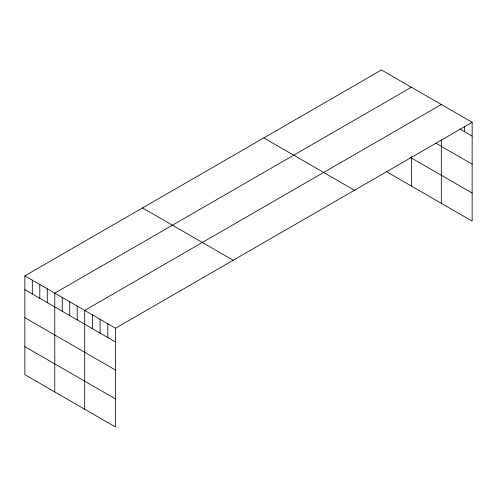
<?xml version="1.0" encoding="UTF-8"?>
<svg xmlns="http://www.w3.org/2000/svg" width="497" height="497" viewBox="0 0 497 497"><rect width="100%" height="100%" fill="white"/><g stroke="black" fill="none" stroke-linecap="round" stroke-linejoin="round"><path stroke-width="0.75" d="M24.85 275.872L115.515 328.219L115.515 427.029L24.85 374.682L24.85 275.872L381.485 69.971L472.15 122.318L472.15 221.128L386.467 171.664M411.404 87.242L54.769 293.143L54.769 391.959M441.324 104.519L84.689 310.42L84.689 409.23M115.515 328.219L472.15 122.318M459.949 129.058L472.15 136.103M435.714 143.124L472.15 164.165M410.155 157.282L472.15 193.072M263.795 137.917L354.46 190.264M142.54 207.926L233.205 260.273M24.85 289.658L115.515 342.004M24.85 317.713L115.515 370.06M24.85 346.626L115.515 398.973M464.44 126.294L464.44 131.655M441.324 140.048L441.324 203.335M411.404 156.555L411.404 186.058M107.812 323.764L107.812 337.556M100.102 319.316L100.102 333.102M92.399 314.868L92.399 328.654M77.209 306.102L77.209 319.888M69.729 301.785L69.729 315.57M62.249 297.461L62.249 311.252M47.29 288.825L47.29 302.611M39.81 284.508L39.81 298.293M32.33 280.19L32.33 293.975"/></g></svg>
